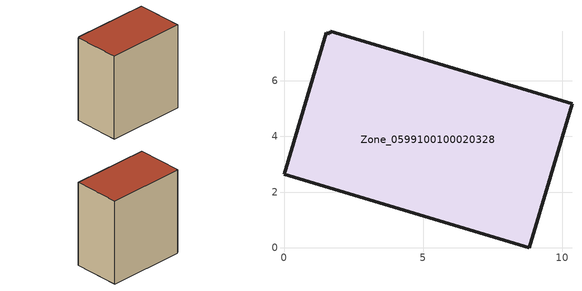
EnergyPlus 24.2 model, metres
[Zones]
Zone_0599100100020328
 floor ground (C_G): 8.81,0 0,2.64 1.52,7.73 1.64,7.7 1.66,7.78 10.36,5.18 z3.19
 wall outside (C_F): 8.81,0 10.36,5.18 1.66,7.78 1.64,7.7 1.52,7.73 0,2.64 8.81,0 z3.19:13.13
 roof outside (C_R): 0,2.64 8.81,0 10.36,5.18 1.66,7.78 1.64,7.7 1.52,7.73 z13.13
[BUILDING]
Pand.0599100100020328: North Axis=0; Terrain=City; Loads Convergence Tolerance Value=0.04; Temperature Convergence Tolerance Value=0.4; Solar Distribution=FullExterior; Maximum Number of Warmup Days=25; Minimum Number of Warmup Days=1
[Site:Location]
Rotterdam.The.Hague.AP_ZH_NLD Design_Conditions: Latitude=51.96; Longitude=4.45; Time Zone=1; Elevation=-4.5
[SITE:GROUNDTEMPERATURE:BUILDINGSURFACE]
18, 18, 18, 18, 18, 18, 18, 18, 18, 18, 18, 18
[MATERIAL] Thermal Absorptance=0.9; Solar Absorptance=0.7; Visible Absorptance=0.7
Name | Roughness | Thickness | Conductivity | Density | Specific Heat
G.TI.2015-2018 | MediumSmooth | 0.15 | 0.0428571 | 540 | 1210
F.TI.2015-2018 | Rough | 0.3 | 0.0666667 | 1920 | 840
R.TI.2015-2018 | MediumRough | 0.2 | 0.0333333 | 1500 | 1000
[CONSTRUCTION]
C_G: G.TI.2015-2018
C_F: F.TI.2015-2018
C_R: R.TI.2015-2018
[ZONE]
Zone_0599100100020328: Type=1; Multiplier=1; Ceiling Height=Autocalculate; Volume=Autocalculate; Floor Area=autocalculate; Part of Total Floor Area=Yes
[ZONEINFILTRATION:DESIGNFLOWRATE]
Infil_Zone_0599100100020328: Zone or ZoneList or Space or SpaceList=Zone_0599100100020328; Schedule=AlwaysOn; Design Flow Rate Calculation Method=Flow/Area; Flow Rate per Floor Area=0.0015; Constant Term Coefficient=1; Temperature Term Coefficient=0; Velocity Term Coefficient=0; Velocity Squared Term Coefficient=0
[HVACTEMPLATE:ZONE:IDEALLOADSAIRSYSTEM]
Zone_0599100100020328: Maximum Heating Supply Air Temperature=50; Minimum Cooling Supply Air Temperature=13; Maximum Heating Supply Air Humidity Ratio=0.0156; Minimum Cooling Supply Air Humidity Ratio=0.0077; Heating Limit=NoLimit; Cooling Limit=NoLimit; Dehumidification Control Type=ConstantSensibleHeatRatio; Cooling Sensible Heat Ratio=0.7; Dehumidification Setpoint=60; Humidification Control Type=None; Humidification Setpoint=30; Outdoor Air Method=None; Outdoor Air Flow Rate per Person=0.00944; Outdoor Air Flow Rate per Zone Floor Area=0; Outdoor Air Flow Rate per Zone=0; Demand Controlled Ventilation Type=None; Outdoor Air Economizer Type=NoEconomizer; Heat Recovery Type=None; Sensible Heat Recovery Effectiveness=0.7; Latent Heat Recovery Effectiveness=0.65
[ZONECONTROL:THERMOSTAT]
ThermostatControl_Zone_0599100100020328: Zone or ZoneList=Zone_0599100100020328; Control Type Schedule=DualSetpointControlType; Control 1=Thermostat_Zone_0599100100020328; Temperature Difference Between Cutout And Setpoint=0
[THERMOSTATSETPOINT:DUALSETPOINT]
Thermostat_Zone_0599100100020328: Heating Setpoint Temperature Schedule=HeatingSetpoint_Zone_0599100100020328; Cooling Setpoint Temperature Schedule=CoolingSetpoint_Zone_0599100100020328
[SCHEDULE:COMPACT]
HeatingSetpoint_Zone_0599100100020328: Through: 12/31, For: AllDays, Until: 24:00, 21
CoolingSetpoint_Zone_0599100100020328: Through: 12/31, For: AllDays, Until: 24:00, 24
DualSetpointControlType: Through: 12/31, For: AllDays, Until: 24:00, 4
AlwaysOn: Through: 12/31, For: AllDays, Until: 24:00, 1
